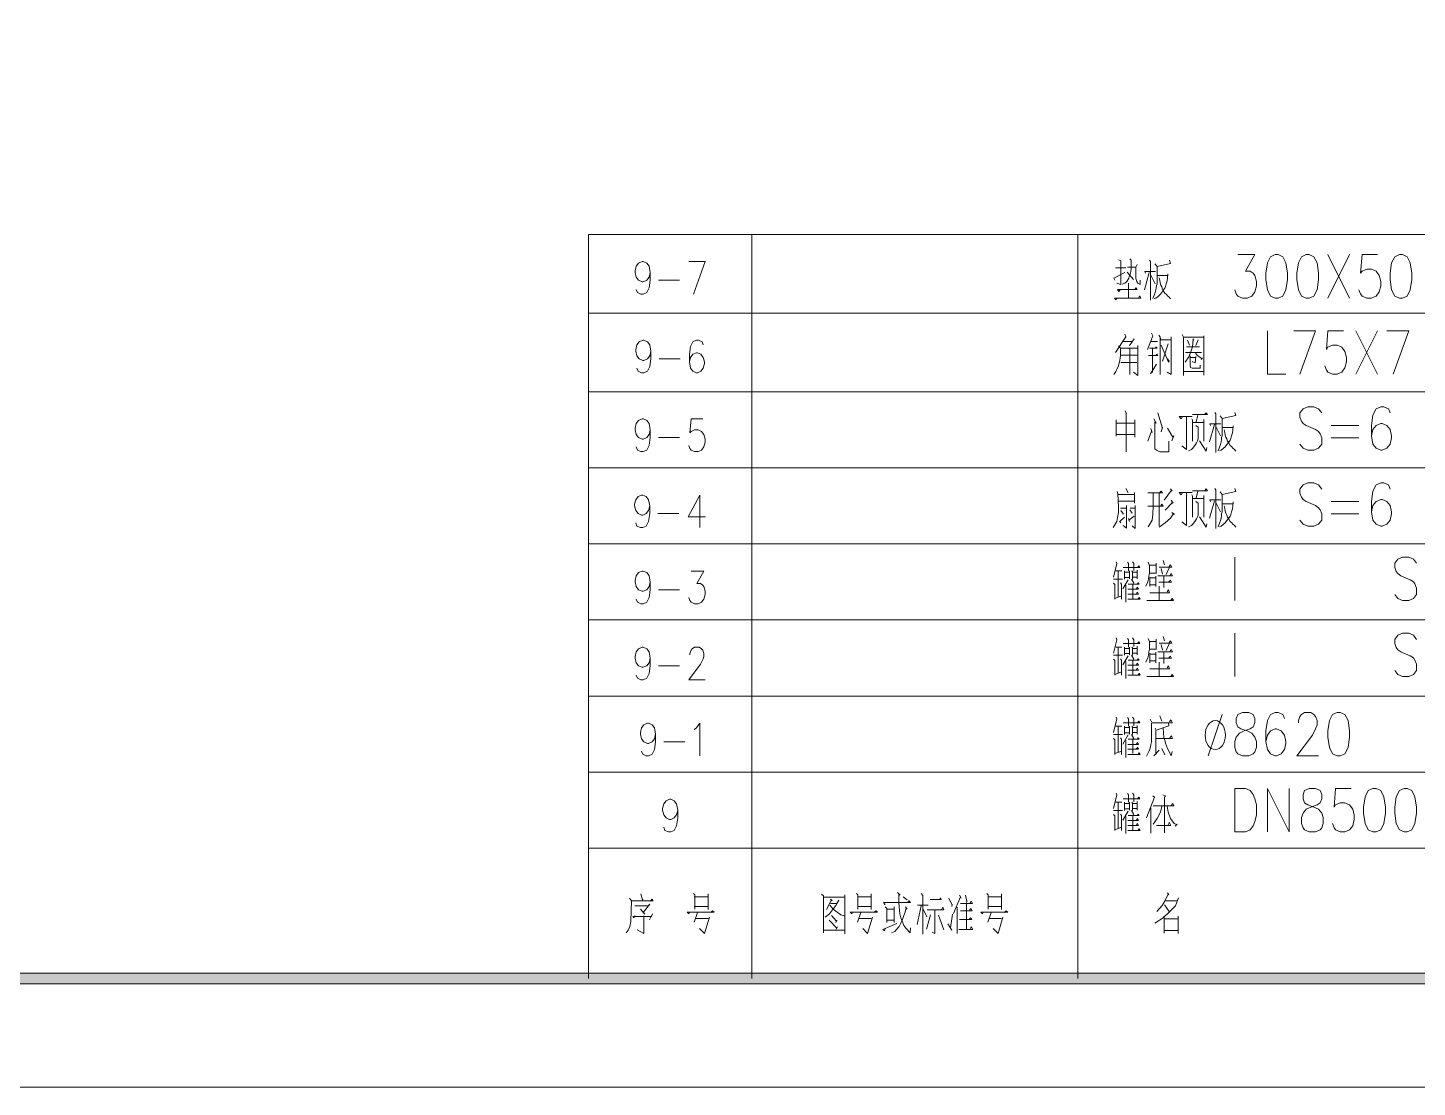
# Model space of a CAD drawing. Header units: millimetres. Extents: x 0 to 829, y 0 to 586.
# Drawn here: x 541.6 to 667.6, y 0 to 96.1 of the extents above; entities that cross this region are included whole.
import ezdxf

# ---------------------------------------------------------------- set-up
doc = ezdxf.new("R2010")
doc.units = ezdxf.units.MM

msp = doc.modelspace()

# ---------------------------------------------------------------- hatches: boundary and pattern name
h = msp.add_hatch(color=0)
h.dxf.hatch_style = 2
h.paths.add_polyline_path([(24.154694, 9.36625), (25.142472, 10.3505), (818.80075, 10.3505), (819.788528, 9.36625)])

# ---------------------------------------------------------------- linework, layer by layer
at = {"color": 0, "lineweight": 0}
for points in [[(0, 0), (0, 585.632278), (829.154778, 585.632278), (829.154778, 0)], [(654.744972, 75.543833), (654.325167, 75.353333), (654.042944, 74.792417), (653.901833, 73.854028), (653.901833, 73.289583), (654.042944, 72.351194), (654.325167, 71.78675), (654.744972, 71.599778), (655.027194, 71.599778), (655.450528, 71.78675), (655.73275, 72.351194), (655.873861, 73.289583), (655.873861, 73.854028), (655.73275, 74.792417), (655.450528, 75.353333), (655.027194, 75.543833)], [(657.563667, 75.543833), (657.140333, 75.353333), (656.858111, 74.792417), (656.717, 73.854028), (656.717, 73.289583), (656.858111, 72.351194), (657.140333, 71.78675), (657.563667, 71.599778), (657.845889, 71.599778), (658.269222, 71.78675), (658.547917, 72.351194), (658.689028, 73.289583), (658.689028, 73.854028), (658.547917, 74.792417), (658.269222, 75.353333), (657.845889, 75.543833)], [(666.012694, 75.543833), (665.592889, 75.353333), (665.310667, 74.792417), (665.169556, 73.854028), (665.169556, 73.289583), (665.310667, 72.351194), (665.592889, 71.78675), (666.012694, 71.599778), (666.294917, 71.599778), (666.71825, 71.78675), (667.000472, 72.351194), (667.141583, 73.289583), (667.141583, 73.854028), (667.000472, 74.792417), (666.71825, 75.353333), (666.294917, 75.543833)], [(651.788694, 34.014833), (651.365361, 33.824333), (651.22425, 33.450389), (651.22425, 33.076444), (651.365361, 32.698972), (651.647583, 32.512), (652.212028, 32.325028), (652.635361, 32.134528), (652.914056, 31.760583), (653.055167, 31.383111), (653.055167, 30.822194), (652.914056, 30.444722), (652.772944, 30.25775), (652.353139, 30.070778), (651.788694, 30.070778), (651.365361, 30.25775), (651.22425, 30.444722), (651.083139, 30.822194), (651.083139, 31.383111), (651.22425, 31.760583), (651.506472, 32.134528), (651.929806, 32.325028), (652.49425, 32.512), (652.772944, 32.698972), (652.914056, 33.076444), (652.914056, 33.450389), (652.772944, 33.824333), (652.353139, 34.014833)], [(660.378833, 34.014833), (659.959028, 33.824333), (659.676806, 33.263417), (659.535694, 32.325028), (659.535694, 31.760583), (659.676806, 30.822194), (659.959028, 30.25775), (660.378833, 30.070778), (660.661056, 30.070778), (661.084389, 30.25775), (661.366611, 30.822194), (661.507722, 31.760583), (661.507722, 32.325028), (661.366611, 33.263417), (661.084389, 33.824333), (660.661056, 34.014833)], [(651.083139, 23.170444), (651.083139, 27.110972), (652.070917, 27.110972), (652.49425, 26.924), (652.772944, 26.550056), (652.914056, 26.172583), (653.055167, 25.611667), (653.055167, 24.66975), (652.914056, 24.108833), (652.772944, 23.731361), (652.49425, 23.357417), (652.070917, 23.170444)], [(657.845889, 27.110972), (657.422556, 26.924), (657.281444, 26.550056), (657.281444, 26.172583), (657.422556, 25.798639), (657.704778, 25.611667), (658.269222, 25.421167), (658.689028, 25.234194), (658.97125, 24.86025), (659.112361, 24.482778), (659.112361, 23.918333), (658.97125, 23.544389), (658.830139, 23.357417), (658.406806, 23.170444), (657.845889, 23.170444), (657.422556, 23.357417), (657.281444, 23.544389), (657.140333, 23.918333), (657.140333, 24.482778), (657.281444, 24.86025), (657.563667, 25.234194), (657.987, 25.421167), (658.547917, 25.611667), (658.830139, 25.798639), (658.97125, 26.172583), (658.97125, 26.550056), (658.830139, 26.924), (658.406806, 27.110972)], [(663.620861, 27.110972), (663.197528, 26.924), (662.915306, 26.359556), (662.774194, 25.421167), (662.774194, 24.86025), (662.915306, 23.918333), (663.197528, 23.357417), (663.620861, 23.170444), (663.903083, 23.170444), (664.322889, 23.357417), (664.605111, 23.918333), (664.746222, 24.86025), (664.746222, 25.421167), (664.605111, 26.359556), (664.322889, 26.924), (663.903083, 27.110972)], [(666.436028, 27.110972), (666.012694, 26.924), (665.734, 26.359556), (665.592889, 25.421167), (665.592889, 24.86025), (665.734, 23.918333), (666.012694, 23.357417), (666.436028, 23.170444), (666.71825, 23.170444), (667.141583, 23.357417), (667.423806, 23.918333), (667.564917, 24.86025), (667.564917, 25.421167), (667.423806, 26.359556), (667.141583, 26.924), (666.71825, 27.110972)], [(24.154694, 9.36625), (25.142472, 10.3505), (818.80075, 10.3505), (819.788528, 9.36625)]]:
    msp.add_lwpolyline(points, close=True, dxfattribs=at)
for points in [[(592.493806, 21.688778), (592.493806, 77.378278)], [(592.493806, 77.378278), (769.958667, 77.378278)], [(607.28225, 21.688778), (607.28225, 77.378278)], [(636.859139, 21.688778), (636.859139, 77.378278)], [(598.092389, 73.928111), (597.986556, 73.504778), (597.774889, 73.226083), (597.457389, 73.084972), (597.351556, 73.084972), (597.034056, 73.226083), (596.822389, 73.504778), (596.720083, 73.928111), (596.720083, 74.069222), (596.822389, 74.492556), (597.034056, 74.774778), (597.351556, 74.915889), (597.457389, 74.915889), (597.774889, 74.774778), (597.986556, 74.492556), (598.092389, 73.928111), (598.092389, 73.226083), (597.986556, 72.520528), (597.774889, 72.097194), (597.457389, 71.956083), (597.245722, 71.956083), (596.928222, 72.097194), (596.822389, 72.379417)], [(601.577833, 74.915889), (603.055972, 74.915889), (602.001167, 71.956083)], [(640.259917, 74.3585), (641.205361, 74.3585)], [(640.584472, 75.067583), (640.764389, 74.989972), (640.764389, 72.820389), (640.408083, 72.940333)], [(641.561667, 75.148722), (641.709833, 75.028778), (641.709833, 74.203278), (641.681611, 74.203278), (641.649861, 74.044528), (641.621639, 73.846972), (641.533444, 73.649417), (641.473472, 73.413056), (641.385278, 73.254306), (641.297083, 73.099083), (641.117167, 72.940333), (640.880806, 72.859194)], [(641.353528, 74.397306), (642.122583, 74.397306)], [(642.242528, 74.633667), (642.122583, 74.397306), (642.122583, 73.413056), (642.154333, 73.293111), (642.214306, 73.099083), (642.3025, 72.940333), (642.507111, 72.820389), (642.507111, 73.2155)], [(643.367889, 75.028778), (643.456083, 74.912361), (643.456083, 71.402222)], [(644.045222, 74.478444), (644.045222, 72.901528), (643.988778, 72.742778), (643.957028, 72.545222), (643.928806, 72.347667), (643.868833, 72.111306), (643.780639, 71.874944), (643.660694, 71.560972)], [(645.170583, 75.028778), (645.258778, 74.753611), (644.045222, 74.478444), (643.840611, 74.714806)], [(651.365361, 75.543833), (652.914056, 75.543833), (652.070917, 74.041), (652.49425, 74.041), (652.772944, 73.854028), (652.914056, 73.663528), (653.055167, 73.102611), (653.055167, 72.725139), (652.914056, 72.160694), (652.635361, 71.78675), (652.212028, 71.599778), (651.788694, 71.599778), (651.365361, 71.78675), (651.22425, 71.973722), (651.083139, 72.351194)], [(659.535694, 71.599778), (661.507722, 75.543833)], [(659.535694, 75.543833), (661.507722, 71.599778)], [(664.040667, 75.543833), (662.633083, 75.543833), (662.491972, 73.854028), (662.633083, 74.041), (663.056417, 74.227972), (663.47975, 74.227972), (663.903083, 74.041), (664.181778, 73.663528), (664.322889, 73.102611), (664.322889, 72.725139), (664.181778, 72.160694), (663.903083, 71.78675), (663.47975, 71.599778), (663.056417, 71.599778), (662.633083, 71.78675), (662.491972, 71.973722), (662.350861, 72.351194)], [(598.829694, 73.226083), (600.731167, 73.226083)], [(640.199944, 73.2155), (640.11175, 73.413056), (641.117167, 73.924583)], [(641.325306, 73.963389), (641.917972, 73.293111)], [(643.336139, 73.924583), (642.891639, 72.347667)], [(642.983361, 73.846972), (642.923389, 74.005722), (643.897056, 74.005722)], [(643.484306, 73.688222), (643.868833, 72.901528)], [(645.022417, 73.808167), (644.994194, 73.413056), (644.962444, 73.176694), (644.87425, 72.901528), (644.814278, 72.665167), (644.757833, 72.506417), (644.609667, 72.308861), (644.4615, 72.111306), (644.313333, 71.91375), (644.136944, 71.755), (643.928806, 71.599778), (643.780639, 71.560972)], [(644.045222, 73.649417), (644.962444, 73.649417)], [(644.225139, 73.451861), (644.281583, 73.2155), (644.313333, 72.979139), (644.373306, 72.781583), (644.4615, 72.622833), (644.521472, 72.425278), (644.637889, 72.23125), (644.757833, 72.033694), (644.906, 71.91375), (644.994194, 71.797333), (645.142361, 71.677389), (645.258778, 71.518639)], [(640.704417, 72.347667), (640.584472, 72.188917), (640.468056, 72.386472), (642.242528, 72.386472), (642.122583, 72.545222), (642.034389, 72.386472)], [(641.44525, 72.940333), (641.44525, 71.599778)], [(640.408083, 71.560972), (640.291667, 71.441028), (640.171722, 71.599778), (642.567083, 71.599778), (642.478889, 71.797333), (642.358944, 71.599778)], [(592.493806, 70.238056), (769.958667, 70.238056)], [(641.117167, 68.326), (641.205361, 68.089639), (640.259917, 66.667944)], [(643.544278, 68.403611), (643.660694, 68.16725), (643.187972, 66.946639)], [(644.193389, 68.248389), (644.313333, 68.050833), (644.313333, 64.657111)], [(645.31875, 68.089639), (645.31875, 64.657111), (644.962444, 64.893472)], [(646.324167, 68.287194), (646.440583, 68.050833), (646.440583, 64.5795), (646.440583, 64.932278), (648.275028, 64.932278), (648.275028, 64.618306), (648.275028, 68.16725), (648.275028, 68.050833), (646.440583, 68.050833)], [(654.042944, 68.639972), (654.042944, 64.695917), (655.73275, 64.695917)], [(656.438306, 68.639972), (658.406806, 68.639972), (656.999222, 64.695917)], [(660.943278, 68.639972), (659.535694, 68.639972), (659.394583, 66.950167), (659.535694, 67.137139), (659.959028, 67.327639), (660.378833, 67.327639), (660.802167, 67.137139), (661.084389, 66.763194), (661.2255, 66.19875), (661.2255, 65.824806), (661.084389, 65.260361), (660.802167, 64.886417), (660.378833, 64.695917), (659.959028, 64.695917), (659.535694, 64.886417), (659.394583, 65.073389), (659.253472, 65.447333)], [(662.068639, 64.695917), (664.040667, 68.639972)], [(662.068639, 68.639972), (664.040667, 64.695917)], [(664.887333, 68.639972), (666.859361, 68.639972), (665.451778, 64.695917)], [(598.145306, 66.787889), (598.039472, 66.364556), (597.827806, 66.082333), (597.510306, 65.94475), (597.404472, 65.94475), (597.086972, 66.082333), (596.875306, 66.364556), (596.769472, 66.787889), (596.769472, 66.929), (596.875306, 67.352333), (597.086972, 67.634556), (597.404472, 67.775667), (597.510306, 67.775667), (597.827806, 67.634556), (598.039472, 67.352333), (598.145306, 66.787889), (598.145306, 66.082333), (598.039472, 65.380306), (597.827806, 64.956972), (597.510306, 64.815861), (597.298639, 64.815861), (596.981139, 64.956972), (596.875306, 65.239194)], [(602.897222, 67.352333), (602.791389, 67.634556), (602.473889, 67.775667), (602.26575, 67.775667), (601.94825, 67.634556), (601.736583, 67.211222), (601.63075, 66.505667), (601.63075, 65.803639), (601.736583, 65.239194), (601.94825, 64.956972), (602.26575, 64.815861), (602.368056, 64.815861), (602.685556, 64.956972), (602.897222, 65.239194), (603.003056, 65.662528), (603.003056, 65.803639), (602.897222, 66.223444), (602.685556, 66.505667), (602.368056, 66.646778), (602.26575, 66.646778), (601.94825, 66.505667), (601.736583, 66.223444), (601.63075, 65.803639)], [(640.55625, 67.260611), (640.732639, 67.063056), (640.732639, 66.431583), (640.704417, 66.156417), (640.676194, 65.958861), (640.616222, 65.683694), (640.528028, 65.408528), (640.408083, 65.129833), (640.291667, 64.932278), (640.11175, 64.657111)], [(640.764389, 67.063056), (642.3025, 67.063056), (642.3025, 67.299417), (642.3025, 64.5795), (641.917972, 64.893472)], [(640.940778, 67.655722), (641.858, 67.655722)], [(641.44525, 67.02425), (641.561667, 67.063056), (641.561667, 64.657111)], [(641.974417, 67.892083), (641.533444, 67.299417)], [(643.367889, 67.063056), (644.045222, 67.063056), (643.928806, 67.183), (643.868833, 67.02425)], [(643.512528, 67.655722), (644.076972, 67.655722)], [(643.632472, 67.02425), (643.632472, 64.854667)], [(644.341556, 67.969694), (644.341556, 67.814472), (645.287, 67.814472)], [(644.42975, 67.338222), (645.082389, 65.800111), (645.142361, 65.88125), (644.994194, 66.078806)], [(645.050639, 67.458167), (644.521472, 65.88125)], [(647.301361, 67.892083), (647.389556, 67.772139), (647.329583, 67.853278), (647.269611, 67.183), (647.093222, 66.710278), (646.916833, 66.276361), (646.58875, 65.800111)], [(646.708694, 67.183), (647.8905, 67.183)], [(646.796889, 67.772139), (646.973278, 67.338222)], [(647.774083, 67.814472), (647.565944, 67.299417)], [(598.882611, 66.082333), (600.784083, 66.082333)], [(640.764389, 65.761306), (642.214306, 65.761306)], [(640.792611, 66.431583), (642.242528, 66.431583)], [(643.276167, 66.392778), (644.105194, 66.392778), (644.017, 66.512722), (643.928806, 66.392778)], [(643.456083, 64.73825), (643.988778, 65.606083)], [(646.6205, 66.667944), (648.070417, 66.667944)], [(647.241389, 65.842444), (647.505972, 65.7225), (647.565944, 66.315167), (647.537722, 66.195222), (647.03325, 66.195222), (647.03325, 66.353972), (647.03325, 65.447333), (647.065, 65.288583), (647.241389, 65.249778), (647.950472, 65.249778), (647.950472, 65.524944)], [(647.537722, 66.590333), (647.685889, 66.431583), (647.862278, 66.276361), (648.098639, 66.117611), (648.158611, 66.156417), (648.038667, 66.036472)], [(592.493806, 63.097833), (769.958667, 63.097833)], [(658.97125, 61.175194), (658.689028, 61.552667), (658.269222, 61.739639), (657.704778, 61.739639), (657.281444, 61.552667), (656.999222, 61.175194), (656.999222, 60.80125), (657.140333, 60.423778), (657.281444, 60.236806), (657.563667, 60.049833), (658.406806, 59.672361), (658.689028, 59.485389), (658.830139, 59.298417), (658.97125, 58.924472), (658.97125, 58.360028), (658.689028, 57.982556), (658.269222, 57.795583), (657.704778, 57.795583), (657.281444, 57.982556), (656.999222, 58.360028)], [(665.169556, 61.175194), (665.028444, 61.552667), (664.605111, 61.739639), (664.322889, 61.739639), (663.903083, 61.552667), (663.620861, 60.988222), (663.47975, 60.049833), (663.47975, 59.111444), (663.620861, 58.360028), (663.903083, 57.982556), (664.322889, 57.795583), (664.464, 57.795583), (664.887333, 57.982556), (665.169556, 58.360028), (665.310667, 58.924472), (665.310667, 59.111444), (665.169556, 59.672361), (664.887333, 60.049833), (664.464, 60.236806), (664.322889, 60.236806), (663.903083, 60.049833), (663.620861, 59.672361), (663.47975, 59.111444)], [(598.092389, 59.647667), (597.986556, 59.224333), (597.774889, 58.942111), (597.457389, 58.801), (597.351556, 58.801), (597.034056, 58.942111), (596.822389, 59.224333), (596.720083, 59.647667), (596.720083, 59.788778), (596.822389, 60.212111), (597.034056, 60.494333), (597.351556, 60.631917), (597.457389, 60.631917), (597.774889, 60.494333), (597.986556, 60.212111), (598.092389, 59.647667), (598.092389, 58.942111), (597.986556, 58.240083), (597.774889, 57.81675), (597.457389, 57.675639), (597.245722, 57.675639), (596.928222, 57.81675), (596.822389, 58.098972)], [(602.844306, 60.631917), (601.7895, 60.631917), (601.683667, 59.365444), (601.7895, 59.506556), (602.107, 59.647667), (602.420972, 59.647667), (602.738472, 59.506556), (602.950139, 59.224333), (603.055972, 58.801), (603.055972, 58.522306), (602.950139, 58.098972), (602.738472, 57.81675), (602.420972, 57.675639), (602.107, 57.675639), (601.7895, 57.81675), (601.683667, 57.957861), (601.577833, 58.240083)], [(641.148917, 61.383333), (641.265333, 61.108167), (641.237111, 61.185778), (641.237111, 57.636833), (641.237111, 59.217278), (640.348111, 59.217278), (642.034389, 59.217278), (642.034389, 58.977389), (642.034389, 60.557833), (642.034389, 60.240333), (640.319889, 60.240333), (640.319889, 60.557833), (640.319889, 59.058528)], [(643.752417, 60.635444), (643.957028, 60.240333), (643.840611, 60.360278), (643.840611, 57.915528), (643.988778, 57.795583), (644.281583, 57.636833), (645.110611, 57.636833), (645.110611, 58.624611)], [(644.105194, 61.185778), (644.521472, 59.806417), (644.549694, 59.887556), (644.42975, 59.453639)], [(646.352389, 60.871806), (646.235972, 60.635444), (646.056056, 60.871806), (647.241389, 60.871806)], [(646.708694, 60.871806), (646.708694, 57.873194), (646.295944, 58.190694)], [(647.181417, 60.635444), (647.269611, 60.5155), (647.269611, 58.624611)], [(647.269611, 61.030556), (648.631333, 61.030556), (648.483167, 61.185778), (648.335, 61.030556)], [(647.742333, 60.99175), (647.594167, 60.360278)], [(648.275028, 60.596639), (648.275028, 58.624611)], [(649.280444, 61.228111), (649.372167, 61.108167), (649.372167, 57.598028)], [(649.961306, 60.67425), (649.961306, 59.097333), (649.901333, 58.938583), (649.873111, 58.741028), (649.844889, 58.547), (649.784917, 58.307111), (649.696722, 58.07075), (649.576778, 57.756778)], [(651.086667, 61.228111), (651.174861, 60.949417), (649.961306, 60.67425), (649.756694, 60.910611)], [(643.484306, 59.767611), (643.60425, 59.411306), (643.544278, 59.53125), (643.219722, 58.624611)], [(644.994194, 59.806417), (645.466917, 58.977389), (645.555111, 59.097333), (645.378722, 58.663417)], [(647.565944, 60.042778), (647.774083, 59.887556), (647.774083, 58.822167), (647.714111, 58.663417), (647.625917, 58.465861), (647.537722, 58.307111), (647.389556, 58.113083), (647.269611, 57.954333), (647.153194, 57.873194), (646.885083, 57.756778)], [(647.329583, 60.321472), (648.306778, 60.321472)], [(649.252222, 60.123917), (648.807722, 58.547)], [(648.895917, 60.042778), (648.839472, 60.201528), (649.813139, 60.201528)], [(649.400389, 59.887556), (649.784917, 59.097333)], [(650.9385, 60.003972), (650.90675, 59.608861), (650.878528, 59.3725), (650.790333, 59.097333), (650.730361, 58.860972), (650.670389, 58.702222), (650.522222, 58.504667), (650.377583, 58.307111), (650.229417, 58.113083), (650.0495, 57.954333), (649.844889, 57.795583), (649.696722, 57.756778)], [(649.961306, 59.845222), (650.878528, 59.845222)], [(650.137694, 59.651194), (650.197667, 59.411306), (650.229417, 59.174944), (650.285861, 58.977389), (650.377583, 58.822167), (650.434028, 58.624611), (650.553972, 58.427056), (650.670389, 58.2295), (650.818556, 58.113083), (650.90675, 57.993139), (651.054917, 57.873194), (651.174861, 57.717972)], [(659.817917, 60.049833), (662.350861, 60.049833)], [(598.829694, 58.942111), (600.731167, 58.942111)], [(647.8905, 58.663417), (648.483167, 57.717972), (648.543139, 58.031944)], [(659.817917, 58.924472), (662.350861, 58.924472)], [(592.493806, 56.1975), (769.958667, 56.1975)], [(641.205361, 54.32425), (641.4135, 53.932667)], [(645.258778, 54.285444), (645.406944, 54.087889), (645.346972, 54.169028), (644.697861, 53.262389)], [(647.269611, 54.126694), (648.631333, 54.126694), (648.483167, 54.285444), (648.335, 54.126694)], [(649.280444, 54.32425), (649.372167, 54.207833), (649.372167, 50.697694)], [(651.086667, 54.32425), (651.174861, 54.049083), (649.961306, 53.773917), (649.756694, 54.010278)], [(658.97125, 54.274861), (658.689028, 54.648806), (658.269222, 54.839306), (657.704778, 54.839306), (657.281444, 54.648806), (656.999222, 54.274861), (656.999222, 53.900917), (657.140333, 53.523444), (657.281444, 53.336472), (657.563667, 53.1495), (658.406806, 52.772028), (658.689028, 52.585056), (658.830139, 52.398083), (658.97125, 52.020611), (658.97125, 51.459694), (658.689028, 51.082222), (658.269222, 50.89525), (657.704778, 50.89525), (657.281444, 51.082222), (656.999222, 51.459694)], [(665.169556, 54.274861), (665.028444, 54.648806), (664.605111, 54.839306), (664.322889, 54.839306), (663.903083, 54.648806), (663.620861, 54.087889), (663.47975, 53.1495), (663.47975, 52.207583), (663.620861, 51.459694), (663.903083, 51.082222), (664.322889, 50.89525), (664.464, 50.89525), (664.887333, 51.082222), (665.169556, 51.459694), (665.310667, 52.020611), (665.310667, 52.207583), (665.169556, 52.772028), (664.887333, 53.1495), (664.464, 53.336472), (664.322889, 53.336472), (663.903083, 53.1495), (663.620861, 52.772028), (663.47975, 52.207583)], [(598.039472, 52.747333), (597.933639, 52.324), (597.721972, 52.041778), (597.404472, 51.900667), (597.298639, 51.900667), (596.981139, 52.041778), (596.769472, 52.324), (596.667167, 52.747333), (596.667167, 52.888444), (596.769472, 53.30825), (596.981139, 53.590472), (597.298639, 53.731583), (597.404472, 53.731583), (597.721972, 53.590472), (597.933639, 53.30825), (598.039472, 52.747333), (598.039472, 52.041778), (597.933639, 51.336222), (597.721972, 50.916417), (597.404472, 50.775306), (597.192806, 50.775306), (596.875306, 50.916417), (596.769472, 51.198639)], [(602.579722, 53.731583), (601.524917, 51.759556), (603.108889, 51.759556)], [(602.579722, 53.731583), (602.579722, 50.775306)], [(640.436306, 54.049083), (640.496278, 53.851528), (640.55625, 52.669722), (640.55625, 52.158194), (640.468056, 51.681944), (640.408083, 51.329167), (640.055306, 50.775306)], [(640.528028, 53.773917), (642.006167, 53.773917), (642.006167, 53.971472), (642.006167, 52.983694), (642.006167, 53.18125), (640.584472, 53.18125)], [(643.219722, 53.932667), (644.521472, 53.932667), (644.401528, 54.087889), (644.281583, 53.971472)], [(643.692444, 53.890333), (643.692444, 52.708528), (643.660694, 51.999444), (643.60425, 51.445583), (643.247944, 50.856444)], [(644.225139, 50.934056), (644.225139, 53.890333)], [(645.31875, 53.262389), (645.495139, 52.983694), (645.435167, 53.064833), (644.786056, 52.352222)], [(646.352389, 53.971472), (646.235972, 53.735111), (646.056056, 53.971472), (647.241389, 53.971472)], [(646.708694, 53.971472), (646.708694, 50.972861), (646.295944, 51.290361)], [(647.565944, 53.142444), (647.774083, 52.983694), (647.774083, 51.918306), (647.714111, 51.763083), (647.625917, 51.565528), (647.537722, 51.406778), (647.389556, 51.209222), (647.269611, 51.054), (647.153194, 50.972861), (646.885083, 50.856444)], [(647.181417, 53.735111), (647.269611, 53.615167), (647.269611, 51.724278)], [(647.329583, 53.417611), (648.306778, 53.417611)], [(647.742333, 54.087889), (647.594167, 53.456417)], [(648.275028, 53.696306), (648.275028, 51.724278)], [(649.252222, 53.220056), (648.807722, 51.643139)], [(648.895917, 53.142444), (648.839472, 53.301194), (649.813139, 53.301194)], [(649.400389, 52.983694), (649.784917, 52.197)], [(649.961306, 53.773917), (649.961306, 52.197), (649.901333, 52.03825), (649.873111, 51.840694), (649.844889, 51.643139), (649.784917, 51.406778), (649.696722, 51.170417), (649.576778, 50.856444)], [(650.9385, 53.103639), (650.90675, 52.708528), (650.878528, 52.472167), (650.790333, 52.197), (650.730361, 51.960639), (650.670389, 51.801889), (650.522222, 51.604333), (650.377583, 51.406778), (650.229417, 51.209222), (650.0495, 51.054), (649.844889, 50.89525), (649.696722, 50.856444)], [(649.961306, 52.944889), (650.878528, 52.944889)], [(659.817917, 53.1495), (662.350861, 53.1495)], [(598.776778, 52.041778), (600.67825, 52.041778)], [(640.644444, 51.367972), (640.764389, 51.209222), (640.676194, 51.329167), (641.088944, 51.724278)], [(640.732639, 52.549778), (641.265333, 52.549778), (641.265333, 52.786139), (641.265333, 50.7365), (640.969, 50.972861)], [(640.764389, 52.313417), (641.00075, 51.999444)], [(641.44525, 51.604333), (641.533444, 51.329167), (641.473472, 51.445583), (641.974417, 51.801889)], [(641.561667, 52.394556), (641.798028, 52.077056)], [(641.589889, 52.549778), (642.066139, 52.549778), (642.066139, 52.786139), (642.066139, 50.697694), (641.798028, 50.934056)], [(643.219722, 52.708528), (644.609667, 52.708528), (644.489722, 52.906083), (644.373306, 52.747333)], [(645.378722, 52.158194), (645.583333, 51.960639), (645.555111, 52.077056), (645.258778, 51.643139), (644.786056, 51.209222), (644.225139, 50.814111)], [(647.8905, 51.763083), (648.483167, 50.814111), (648.543139, 51.131611)], [(650.137694, 52.747333), (650.197667, 52.510972), (650.229417, 52.274611), (650.285861, 52.077056), (650.377583, 51.918306), (650.434028, 51.724278), (650.553972, 51.526722), (650.670389, 51.329167), (650.818556, 51.209222), (650.90675, 51.092806), (651.054917, 50.972861), (651.174861, 50.814111)], [(659.817917, 52.020611), (662.350861, 52.020611)], [(592.493806, 49.297167), (769.958667, 49.297167)], [(651.083139, 44.157194), (651.083139, 48.10125)], [(667.564917, 47.540333), (667.282694, 47.914278), (666.859361, 48.10125), (666.294917, 48.10125), (665.871583, 47.914278), (665.592889, 47.540333), (665.592889, 47.162861), (665.734, 46.788917), (665.871583, 46.598417), (666.153806, 46.411444), (667.000472, 46.0375), (667.282694, 45.850528), (667.423806, 45.660028), (667.564917, 45.286083), (667.564917, 44.721639), (667.282694, 44.347694), (666.859361, 44.157194), (666.294917, 44.157194), (665.871583, 44.347694), (665.592889, 44.721639)], [(598.092389, 45.843472), (597.986556, 45.423667), (597.774889, 45.141444), (597.457389, 45.000333), (597.351556, 45.000333), (597.034056, 45.141444), (596.822389, 45.423667), (596.720083, 45.843472), (596.720083, 45.984583), (596.822389, 46.407917), (597.034056, 46.690139), (597.351556, 46.83125), (597.457389, 46.83125), (597.774889, 46.690139), (597.986556, 46.407917), (598.092389, 45.843472), (598.092389, 45.141444), (597.986556, 44.435889), (597.774889, 44.012556), (597.457389, 43.871444), (597.245722, 43.871444), (596.928222, 44.012556), (596.822389, 44.294778)], [(601.7895, 46.83125), (602.950139, 46.83125), (602.318667, 45.702361), (602.632639, 45.702361), (602.844306, 45.564778), (602.950139, 45.423667), (603.055972, 45.000333), (603.055972, 44.718111), (602.950139, 44.294778), (602.738472, 44.012556), (602.420972, 43.871444), (602.107, 43.871444), (601.7895, 44.012556), (601.683667, 44.153667), (601.577833, 44.435889)], [(640.348111, 47.667333), (640.408083, 47.512111), (640.083528, 46.287972)], [(640.291667, 46.841833), (640.852583, 46.841833)], [(640.528028, 46.7995), (640.528028, 44.474694)], [(640.969, 47.155806), (642.478889, 47.155806), (642.390694, 47.314556), (642.27075, 47.155806)], [(641.088944, 46.841833), (641.088944, 46.090417)], [(641.088944, 46.721889), (641.501694, 46.721889)], [(641.353528, 47.628528), (641.44525, 47.512111), (641.44525, 46.841833)], [(641.533444, 46.841833), (641.533444, 46.129222)], [(641.769806, 46.841833), (641.829778, 46.760694), (641.829778, 46.090417)], [(641.829778, 47.667333), (641.946194, 47.512111), (641.946194, 46.880639)], [(641.886222, 46.721889), (642.242528, 46.721889)], [(642.242528, 46.919444), (642.242528, 46.129222)], [(643.247944, 47.628528), (643.367889, 47.314556), (643.367889, 46.644278), (643.307917, 46.407917), (643.276167, 46.090417), (643.219722, 45.854056), (643.011583, 45.458944)], [(643.367889, 47.353361), (643.957028, 47.353361)], [(643.367889, 46.644278), (643.928806, 46.644278)], [(643.957028, 47.550917), (643.957028, 46.605472)], [(644.225139, 47.194611), (645.378722, 47.194611), (645.258778, 47.392167), (645.142361, 47.233417)], [(644.42975, 47.078194), (644.549694, 46.563139)], [(644.609667, 47.787278), (644.726083, 47.392167)], [(645.142361, 47.117), (644.87425, 46.524333)], [(640.083528, 46.090417), (640.912556, 46.090417)], [(640.083528, 45.737639), (640.199944, 45.617694), (640.199944, 44.277139)], [(640.732639, 45.776444), (640.820833, 45.6565), (640.820833, 44.277139)], [(641.4135, 46.051611), (640.940778, 45.222583)], [(641.088944, 46.249167), (641.533444, 46.249167)], [(641.205361, 45.540083), (641.205361, 44.001972)], [(641.385278, 45.183778), (642.358944, 45.183778), (642.242528, 45.381333), (642.154333, 45.183778)], [(641.4135, 45.6565), (642.418917, 45.6565), (642.330722, 45.776444), (642.242528, 45.6565)], [(641.738056, 46.090417), (641.946194, 45.737639)], [(641.858, 46.287972), (642.242528, 46.287972)], [(641.858, 45.6565), (641.858, 44.35475)], [(643.396111, 46.287972), (643.396111, 45.420139)], [(643.424333, 45.578889), (643.928806, 45.578889)], [(643.456083, 46.210361), (643.897056, 46.210361)], [(643.928806, 46.365583), (643.928806, 45.420139)], [(644.105194, 46.407917), (645.435167, 46.407917), (645.31875, 46.605472), (645.198806, 46.407917)], [(644.193389, 45.81525), (645.346972, 45.81525), (645.258778, 46.012806), (645.110611, 45.854056)], [(644.225139, 45.458944), (644.225139, 44.157194)], [(644.666111, 46.365583), (644.666111, 45.342528)], [(598.829694, 45.141444), (600.731167, 45.141444)], [(640.199944, 44.35475), (640.764389, 44.552306)], [(641.385278, 44.749861), (642.358944, 44.749861), (642.27075, 44.908611), (642.182556, 44.788667)], [(641.385278, 44.277139), (642.507111, 44.277139), (642.418917, 44.435889), (642.330722, 44.315944)], [(643.128, 44.157194), (645.526889, 44.157194), (645.406944, 44.35475), (645.287, 44.157194)], [(643.396111, 44.869806), (645.170583, 44.869806), (645.082389, 45.144972), (644.962444, 44.947417)], [(592.493806, 42.393306), (769.958667, 42.393306)], [(640.348111, 40.767), (640.408083, 40.60825), (640.083528, 39.387639)], [(640.969, 40.255472), (642.478889, 40.255472), (642.390694, 40.410694), (642.27075, 40.255472)], [(641.353528, 40.728194), (641.44525, 40.60825), (641.44525, 39.937972)], [(641.829778, 40.767), (641.946194, 40.60825), (641.946194, 39.976778)], [(643.247944, 40.728194), (643.367889, 40.410694), (643.367889, 39.740417), (643.307917, 39.504056), (643.276167, 39.190083), (643.219722, 38.953722), (643.011583, 38.558611)], [(643.367889, 40.453028), (643.957028, 40.453028)], [(643.957028, 40.650583), (643.957028, 39.701611)], [(644.225139, 40.294278), (645.378722, 40.294278), (645.258778, 40.491833), (645.142361, 40.333083)], [(644.609667, 40.886944), (644.726083, 40.491833)], [(651.083139, 37.256861), (651.083139, 41.200917)], [(667.564917, 40.636472), (667.282694, 41.013944), (666.859361, 41.200917), (666.294917, 41.200917), (665.871583, 41.013944), (665.592889, 40.636472), (665.592889, 40.262528), (665.734, 39.885056), (665.871583, 39.698083), (666.153806, 39.511111), (667.000472, 39.133639), (667.282694, 38.946667), (667.423806, 38.759694), (667.564917, 38.38575), (667.564917, 37.821306), (667.282694, 37.443833), (666.859361, 37.256861), (666.294917, 37.256861), (665.871583, 37.443833), (665.592889, 37.821306)], [(598.092389, 38.943139), (597.986556, 38.519806), (597.774889, 38.237583), (597.457389, 38.1), (597.351556, 38.1), (597.034056, 38.237583), (596.822389, 38.519806), (596.720083, 38.943139), (596.720083, 39.08425), (596.822389, 39.507583), (597.034056, 39.789806), (597.351556, 39.930917), (597.457389, 39.930917), (597.774889, 39.789806), (597.986556, 39.507583), (598.092389, 38.943139), (598.092389, 38.237583), (597.986556, 37.535556), (597.774889, 37.112222), (597.457389, 36.971111), (597.245722, 36.971111), (596.928222, 37.112222), (596.822389, 37.394444)], [(601.683667, 39.225361), (601.683667, 39.366472), (601.7895, 39.648694), (601.895333, 39.789806), (602.107, 39.930917), (602.526806, 39.930917), (602.738472, 39.789806), (602.844306, 39.648694), (602.950139, 39.366472), (602.950139, 39.08425), (602.844306, 38.802028), (602.632639, 38.378694), (601.577833, 36.971111), (603.055972, 36.971111)], [(640.083528, 39.190083), (640.912556, 39.190083)], [(640.291667, 39.937972), (640.852583, 39.937972)], [(640.528028, 39.899167), (640.528028, 37.574361)], [(641.4135, 39.151278), (640.940778, 38.32225)], [(641.088944, 39.937972), (641.088944, 39.190083)], [(641.088944, 39.821556), (641.501694, 39.821556)], [(641.088944, 39.348833), (641.533444, 39.348833)], [(641.533444, 39.937972), (641.533444, 39.228889)], [(641.738056, 39.190083), (641.946194, 38.833778)], [(641.769806, 39.937972), (641.829778, 39.860361), (641.829778, 39.190083)], [(641.858, 39.387639), (642.242528, 39.387639)], [(641.886222, 39.821556), (642.242528, 39.821556)], [(642.242528, 40.019111), (642.242528, 39.228889)], [(643.367889, 39.740417), (643.928806, 39.740417)], [(643.396111, 39.387639), (643.396111, 38.519806)], [(643.456083, 39.3065), (643.897056, 39.3065)], [(643.928806, 39.46525), (643.928806, 38.519806)], [(644.105194, 39.504056), (645.435167, 39.504056), (645.31875, 39.701611), (645.198806, 39.504056)], [(644.193389, 38.914917), (645.346972, 38.914917), (645.258778, 39.112472), (645.110611, 38.953722)], [(644.42975, 40.174333), (644.549694, 39.662806)], [(644.666111, 39.46525), (644.666111, 38.442194)], [(645.142361, 40.216667), (644.87425, 39.624)], [(598.829694, 38.237583), (600.731167, 38.237583)], [(640.083528, 38.833778), (640.199944, 38.717361), (640.199944, 37.376806)], [(640.732639, 38.872583), (640.820833, 38.756167), (640.820833, 37.376806)], [(641.205361, 38.636222), (641.205361, 37.098111)], [(641.385278, 38.283444), (642.358944, 38.283444), (642.242528, 38.481), (642.154333, 38.283444)], [(641.385278, 37.849528), (642.358944, 37.849528), (642.27075, 38.008278), (642.182556, 37.888333)], [(641.4135, 38.756167), (642.418917, 38.756167), (642.330722, 38.872583), (642.242528, 38.756167)], [(641.858, 38.756167), (641.858, 37.454417)], [(643.396111, 37.965944), (645.170583, 37.965944), (645.082389, 38.244639), (644.962444, 38.047083)], [(643.424333, 38.678556), (643.928806, 38.678556)], [(644.225139, 38.558611), (644.225139, 37.256861)], [(640.199944, 37.454417), (640.764389, 37.651972)], [(641.385278, 37.376806), (642.507111, 37.376806), (642.418917, 37.532028), (642.330722, 37.415611)], [(643.128, 37.256861), (645.526889, 37.256861), (645.406944, 37.454417), (645.287, 37.256861)], [(592.493806, 35.492972), (769.958667, 35.492972)], [(598.568639, 32.042806), (598.462806, 31.619472), (598.251139, 31.33725), (597.933639, 31.196139), (597.827806, 31.196139), (597.510306, 31.33725), (597.298639, 31.619472), (597.192806, 32.042806), (597.192806, 32.183917), (597.298639, 32.603722), (597.510306, 32.885944), (597.827806, 33.027056), (597.933639, 33.027056), (598.251139, 32.885944), (598.462806, 32.603722), (598.568639, 32.042806), (598.568639, 31.33725), (598.462806, 30.635222), (598.251139, 30.211889), (597.933639, 30.070778), (597.721972, 30.070778), (597.404472, 30.211889), (597.298639, 30.494111)], [(602.054083, 32.466139), (602.26575, 32.603722), (602.579722, 33.027056), (602.579722, 30.070778)], [(640.348111, 33.580917), (640.408083, 33.422167), (640.083528, 32.198028)], [(640.969, 33.065861), (642.478889, 33.065861), (642.390694, 33.224611), (642.27075, 33.065861)], [(641.353528, 33.542111), (641.44525, 33.422167), (641.44525, 32.751889)], [(641.829778, 33.580917), (641.946194, 33.422167), (641.946194, 32.790694)], [(642.242528, 32.8295), (642.242528, 32.042806)], [(643.544278, 33.065861), (643.544278, 31.608889), (643.544278, 31.333722), (643.484306, 31.093833), (643.456083, 30.899806), (643.396111, 30.663444), (643.307917, 30.465889), (643.071556, 30.031972)], [(643.424333, 33.383361), (643.544278, 33.147)], [(643.5725, 33.065861), (645.435167, 33.065861)], [(645.082389, 32.98825), (645.110611, 32.790694), (643.957028, 32.395583), (643.868833, 32.593139)], [(644.281583, 33.697333), (644.4615, 33.224611)], [(645.406944, 33.108194), (645.287, 33.344556), (645.170583, 33.147)], [(649.957778, 33.824333), (648.691306, 30.070778)], [(655.591639, 33.450389), (655.450528, 33.824333), (655.027194, 34.014833), (654.744972, 34.014833), (654.325167, 33.824333), (654.042944, 33.263417), (653.901833, 32.325028), (653.901833, 31.383111), (654.042944, 30.635222), (654.325167, 30.25775), (654.744972, 30.070778), (654.886083, 30.070778), (655.309417, 30.25775), (655.591639, 30.635222), (655.73275, 31.196139), (655.73275, 31.383111), (655.591639, 31.947556), (655.309417, 32.325028), (654.886083, 32.512), (654.744972, 32.512), (654.325167, 32.325028), (654.042944, 31.947556), (653.901833, 31.383111)], [(656.858111, 33.076444), (656.858111, 33.263417), (656.999222, 33.637361), (657.140333, 33.824333), (657.422556, 34.014833), (657.987, 34.014833), (658.269222, 33.824333), (658.406806, 33.637361), (658.547917, 33.263417), (658.547917, 32.885944), (658.406806, 32.512), (658.128111, 31.947556), (656.717, 30.070778), (658.689028, 30.070778)], [(640.083528, 32.004), (640.912556, 32.004)], [(640.083528, 31.647694), (640.199944, 31.52775), (640.199944, 30.187194)], [(640.291667, 32.751889), (640.852583, 32.751889)], [(640.528028, 32.713083), (640.528028, 30.38475)], [(640.732639, 31.6865), (640.820833, 31.570083), (640.820833, 30.187194)], [(641.4135, 31.961667), (640.940778, 31.136167)], [(641.088944, 32.751889), (641.088944, 32.004)], [(641.088944, 32.631944), (641.501694, 32.631944)], [(641.088944, 32.159222), (641.533444, 32.159222)], [(641.4135, 31.570083), (642.418917, 31.570083), (642.330722, 31.6865), (642.242528, 31.570083)], [(641.533444, 32.751889), (641.533444, 32.042806)], [(641.738056, 32.004), (641.946194, 31.647694)], [(641.769806, 32.751889), (641.829778, 32.674278), (641.829778, 32.004)], [(641.858, 32.198028), (642.242528, 32.198028)], [(641.858, 31.570083), (641.858, 30.268333)], [(641.886222, 32.631944), (642.242528, 32.631944)], [(643.928806, 32.356778), (643.928806, 30.187194)], [(643.988778, 31.647694), (645.435167, 31.647694), (645.346972, 31.884056), (645.198806, 31.6865)], [(644.609667, 32.593139), (644.666111, 31.725306), (644.757833, 31.488944), (644.814278, 31.213778), (644.906, 30.977417), (644.994194, 30.741056), (645.142361, 30.465889), (645.31875, 30.070778), (645.406944, 30.465889)], [(599.305944, 31.33725), (601.207417, 31.33725)], [(640.199944, 30.268333), (640.764389, 30.465889)], [(641.205361, 31.450139), (641.205361, 29.912028)], [(641.385278, 31.093833), (642.358944, 31.093833), (642.242528, 31.291389), (642.154333, 31.093833)], [(641.385278, 30.663444), (642.358944, 30.663444), (642.27075, 30.818667), (642.182556, 30.70225)], [(641.385278, 30.187194), (642.507111, 30.187194), (642.418917, 30.345944), (642.330722, 30.229528)], [(643.752417, 30.070778), (644.225139, 30.582306)], [(644.4615, 30.741056), (644.757833, 30.148389)], [(592.493806, 28.592639), (769.958667, 28.592639)], [(640.348111, 26.677056), (640.408083, 26.521833), (640.083528, 25.297694)], [(641.353528, 26.63825), (641.44525, 26.521833), (641.44525, 25.851556)], [(641.829778, 26.677056), (641.946194, 26.521833), (641.946194, 25.890361)], [(644.577917, 26.521833), (644.846028, 26.401889), (644.726083, 26.363083), (644.726083, 23.089306)], [(654.042944, 23.170444), (654.042944, 27.110972), (656.014972, 23.170444), (656.014972, 27.110972)], [(661.648833, 27.110972), (660.237722, 27.110972), (660.100139, 25.421167), (660.237722, 25.611667), (660.661056, 25.798639), (661.084389, 25.798639), (661.507722, 25.611667), (661.789944, 25.234194), (661.931056, 24.66975), (661.931056, 24.295806), (661.789944, 23.731361), (661.507722, 23.357417), (661.084389, 23.170444), (660.661056, 23.170444), (660.237722, 23.357417), (660.100139, 23.544389), (659.959028, 23.918333)], [(600.572417, 25.138944), (600.470111, 24.719139), (600.258444, 24.436917), (599.940944, 24.295806), (599.835111, 24.295806), (599.517611, 24.436917), (599.305944, 24.719139), (599.200111, 25.138944), (599.200111, 25.280056), (599.305944, 25.703389), (599.517611, 25.985611), (599.835111, 26.126722), (599.940944, 26.126722), (600.258444, 25.985611), (600.470111, 25.703389), (600.572417, 25.138944), (600.572417, 24.436917), (600.470111, 23.731361), (600.258444, 23.308028), (599.940944, 23.170444), (599.729278, 23.170444), (599.411778, 23.308028), (599.305944, 23.59025)], [(640.291667, 25.851556), (640.852583, 25.851556)], [(640.528028, 25.81275), (640.528028, 23.484417)], [(640.969, 26.165528), (642.478889, 26.165528), (642.390694, 26.324278), (642.27075, 26.165528)], [(641.088944, 25.851556), (641.088944, 25.100139)], [(641.088944, 25.731611), (641.501694, 25.731611)], [(641.088944, 25.258889), (641.533444, 25.258889)], [(641.533444, 25.851556), (641.533444, 25.138944)], [(641.769806, 25.851556), (641.829778, 25.770417), (641.829778, 25.100139)], [(641.858, 25.297694), (642.242528, 25.297694)], [(641.886222, 25.731611), (642.242528, 25.731611)], [(642.242528, 25.929167), (642.242528, 25.138944)], [(643.660694, 26.440694), (643.808861, 26.324278), (643.099778, 24.429861)], [(643.484306, 25.3365), (643.484306, 23.0505)], [(643.692444, 25.534056), (645.555111, 25.534056), (645.466917, 25.731611), (645.31875, 25.572861)], [(644.4615, 25.456444), (644.341556, 24.944917), (644.045222, 24.391056), (643.692444, 23.879528)], [(644.962444, 25.49525), (645.050639, 24.944917), (645.258778, 24.391056), (645.583333, 23.918333), (645.791472, 23.840722), (645.851444, 23.879528), (645.671528, 23.681972)], [(640.083528, 25.100139), (640.912556, 25.100139)], [(640.083528, 24.747361), (640.199944, 24.627417), (640.199944, 23.286861)], [(640.732639, 24.786167), (640.820833, 24.666222), (640.820833, 23.286861)], [(641.4135, 25.061333), (640.940778, 24.232306)], [(641.205361, 24.549806), (641.205361, 23.011694)], [(641.385278, 24.1935), (642.358944, 24.1935), (642.242528, 24.391056), (642.154333, 24.1935)], [(641.4135, 24.666222), (642.418917, 24.666222), (642.330722, 24.786167), (642.242528, 24.666222)], [(641.738056, 25.100139), (641.946194, 24.747361)], [(641.858, 24.666222), (641.858, 23.364472)], [(643.988778, 23.759583), (645.287, 23.759583), (645.142361, 24.03475)], [(645.142361, 23.995944), (645.022417, 23.759583)], [(640.199944, 23.364472), (640.764389, 23.562028)], [(641.385278, 23.759583), (642.358944, 23.759583), (642.27075, 23.918333), (642.182556, 23.798389)], [(641.385278, 23.286861), (642.507111, 23.286861), (642.418917, 23.445611), (642.330722, 23.325667)], [(592.493806, 21.688778), (769.958667, 21.688778)], [(592.493806, 9.860139), (592.493806, 21.688778)], [(607.28225, 9.860139), (607.28225, 21.688778)], [(636.859139, 9.860139), (636.859139, 21.688778)], [(620.518472, 17.667111), (620.754833, 17.43075), (620.634889, 17.550694), (620.634889, 16.760472), (620.666639, 16.365361), (620.694861, 16.051389), (620.723083, 15.733889), (620.814806, 15.381111), (620.931222, 15.063611), (621.079389, 14.6685), (621.287528, 14.393333), (621.640306, 13.998222), (621.672056, 14.474472)], [(644.994194, 17.645944), (645.114139, 17.451917), (645.054167, 17.529528), (644.789583, 16.936861), (644.49325, 16.502944), (644.020528, 15.952611)], [(596.212083, 17.155583), (596.392, 16.919222), (596.332028, 15.063611), (596.243833, 14.590889), (596.095667, 14.238111), (595.887528, 13.998222)], [(596.420222, 16.919222), (598.342861, 16.919222), (598.222917, 17.074444), (598.1065, 16.880417)], [(596.684806, 16.4465), (597.898361, 16.4465), (598.046528, 16.601722), (597.453861, 15.853833), (597.602028, 15.695083), (597.189278, 16.167806)], [(597.2175, 17.550694), (597.397417, 16.996833), (597.425639, 17.074444), (597.365667, 16.880417)], [(601.994111, 17.5895), (602.114056, 17.469556), (602.114056, 16.167806)], [(602.082306, 17.272), (603.295861, 17.272)], [(602.082306, 16.404167), (603.295861, 16.404167)], [(603.324083, 17.550694), (603.324083, 16.129)], [(613.625194, 17.508361), (613.805111, 17.353139), (613.805111, 13.998222), (613.805111, 14.238111), (615.72775, 14.238111), (615.72775, 13.920611), (615.72775, 17.469556), (615.72775, 17.233194), (613.805111, 17.233194)], [(614.426, 16.682861), (615.015139, 16.682861), (615.195056, 16.958028), (614.926944, 16.485306), (614.602389, 16.090194), (614.334278, 15.733889), (613.94975, 15.419917)], [(614.426, 17.074444), (614.574167, 16.919222), (614.514194, 16.996833), (614.069694, 16.129)], [(614.366028, 16.524111), (614.662361, 16.167806), (615.046889, 15.892639), (615.371444, 15.656278), (615.667778, 15.536333)], [(616.789611, 17.5895), (616.909556, 17.469556), (616.909556, 16.167806)], [(616.881333, 17.272), (618.091361, 17.272)], [(616.881333, 16.404167), (618.091361, 16.404167)], [(618.123111, 17.550694), (618.123111, 16.129)], [(619.364889, 16.682861), (619.364889, 16.562917), (619.244944, 16.760472), (621.672056, 16.760472), (621.523889, 16.919222), (621.435694, 16.799278)], [(621.375722, 16.996833), (621.019417, 17.272)], [(622.645722, 16.4465), (622.292944, 14.749639)], [(622.321167, 16.524111), (623.298361, 16.524111)], [(622.645722, 17.5895), (622.793889, 17.391944), (622.793889, 13.881806)], [(623.47475, 17.035639), (624.480167, 17.035639), (624.420194, 17.194389), (624.332, 17.074444)], [(625.161028, 17.155583), (625.457361, 16.524111), (625.457361, 16.601722), (625.429139, 16.404167)], [(626.138222, 17.43075), (626.286389, 17.155583), (626.226417, 17.272), (625.573778, 15.772694)], [(626.759111, 16.682861), (626.759111, 14.315722), (626.07825, 14.315722), (627.351778, 14.315722), (627.203611, 14.552083), (627.111889, 14.393333)], [(626.226417, 16.682861), (627.320028, 16.682861), (627.171861, 16.880417), (627.055444, 16.682861)], [(626.670917, 17.43075), (626.787333, 16.838083), (626.819083, 16.919222), (626.759111, 16.760472)], [(628.621778, 17.5895), (628.741722, 17.469556), (628.741722, 16.167806)], [(628.709972, 17.272), (629.923528, 17.272)], [(628.709972, 16.404167), (629.923528, 16.404167)], [(629.95175, 17.550694), (629.95175, 16.129)], [(644.846028, 16.898056), (645.851444, 16.898056), (645.999611, 17.173222), (645.703278, 16.464139), (645.142361, 15.871472), (644.609667, 15.359944), (643.840611, 14.887222)], [(644.729611, 16.54175), (645.142361, 15.952611)], [(596.716556, 15.536333), (596.568389, 15.381111), (596.508417, 15.497528), (598.194694, 15.497528), (598.282889, 15.733889), (598.018306, 15.183556)], [(597.513833, 15.536333), (597.513833, 13.959417), (596.892944, 14.276917)], [(601.637806, 15.853833), (601.581361, 15.733889), (601.433194, 15.892639), (603.888528, 15.892639), (603.740361, 16.012583), (603.592194, 15.853833)], [(602.378639, 15.853833), (602.082306, 14.986)], [(602.1705, 15.299972), (603.324083, 15.299972)], [(603.444028, 15.419917), (602.999528, 13.959417), (602.555028, 14.393333)], [(614.306056, 15.14475), (615.015139, 14.432139), (615.075111, 14.552083), (614.958694, 14.354528)], [(614.514194, 15.578667), (614.986917, 15.063611), (615.015139, 15.14475), (614.926944, 14.947194)], [(616.436833, 15.853833), (616.376861, 15.733889), (616.228694, 15.892639), (618.684028, 15.892639), (618.535861, 16.012583), (618.387694, 15.853833)], [(617.174139, 15.853833), (616.881333, 14.986)], [(616.969528, 15.299972), (618.123111, 15.299972)], [(618.239528, 15.419917), (617.795028, 13.959417), (617.354056, 14.393333)], [(619.393111, 16.365361), (619.541278, 16.206611), (619.541278, 14.947194), (619.541278, 15.14475), (620.193917, 15.14475), (620.193917, 14.947194), (620.193917, 16.365361), (620.193917, 16.167806), (619.541278, 16.167806)], [(621.227556, 16.365361), (621.375722, 16.167806), (621.287528, 16.28775), (621.199333, 15.892639), (621.079389, 15.578667), (620.991194, 15.299972), (620.843028, 14.947194), (620.666639, 14.590889), (620.430278, 14.315722), (620.250361, 14.118167), (619.954028, 13.998222)], [(622.825639, 16.167806), (623.178417, 15.458722)], [(623.5065, 15.656278), (623.121972, 14.354528)], [(623.210167, 16.090194), (624.716528, 16.090194), (624.628333, 16.326556), (624.511917, 16.129)], [(623.891028, 16.090194), (623.891028, 13.959417), (623.651139, 14.079361)], [(624.215583, 15.617472), (624.716528, 14.276917)], [(625.072833, 14.82725), (625.429139, 14.238111), (625.309194, 14.474472), (625.485583, 15.695083)], [(625.930083, 16.326556), (625.930083, 13.959417)], [(626.138222, 15.222361), (627.231833, 15.222361), (627.111889, 15.381111), (626.995472, 15.222361)], [(626.226417, 16.012583), (627.291806, 16.012583), (627.143639, 16.206611), (627.023694, 16.051389)], [(628.265472, 15.853833), (628.209028, 15.733889), (628.060861, 15.892639), (630.516194, 15.892639), (630.368028, 16.012583), (630.219861, 15.853833)], [(629.006306, 15.853833), (628.709972, 14.986)], [(628.798167, 15.299972), (629.95175, 15.299972)], [(630.071694, 15.419917), (629.627194, 13.959417), (629.182694, 14.393333)], [(644.641417, 15.479889), (644.697861, 15.39875), (644.697861, 13.980583), (644.697861, 14.216944), (645.943167, 14.216944), (645.943167, 13.941778), (645.943167, 15.518694), (645.943167, 15.282333), (644.757833, 15.282333)], [(619.393111, 14.393333), (619.333139, 14.195778), (619.184972, 14.315722), (620.4585, 14.866056)]]:
    msp.add_lwpolyline(points, dxfattribs=at)
msp.add_ellipse((649.324542, 31.949319), major_axis=(0, 1.314097), ratio=0.696644, start_param=0, end_param=6.283185, dxfattribs=at)

doc.saveas('drawing.dxf')
